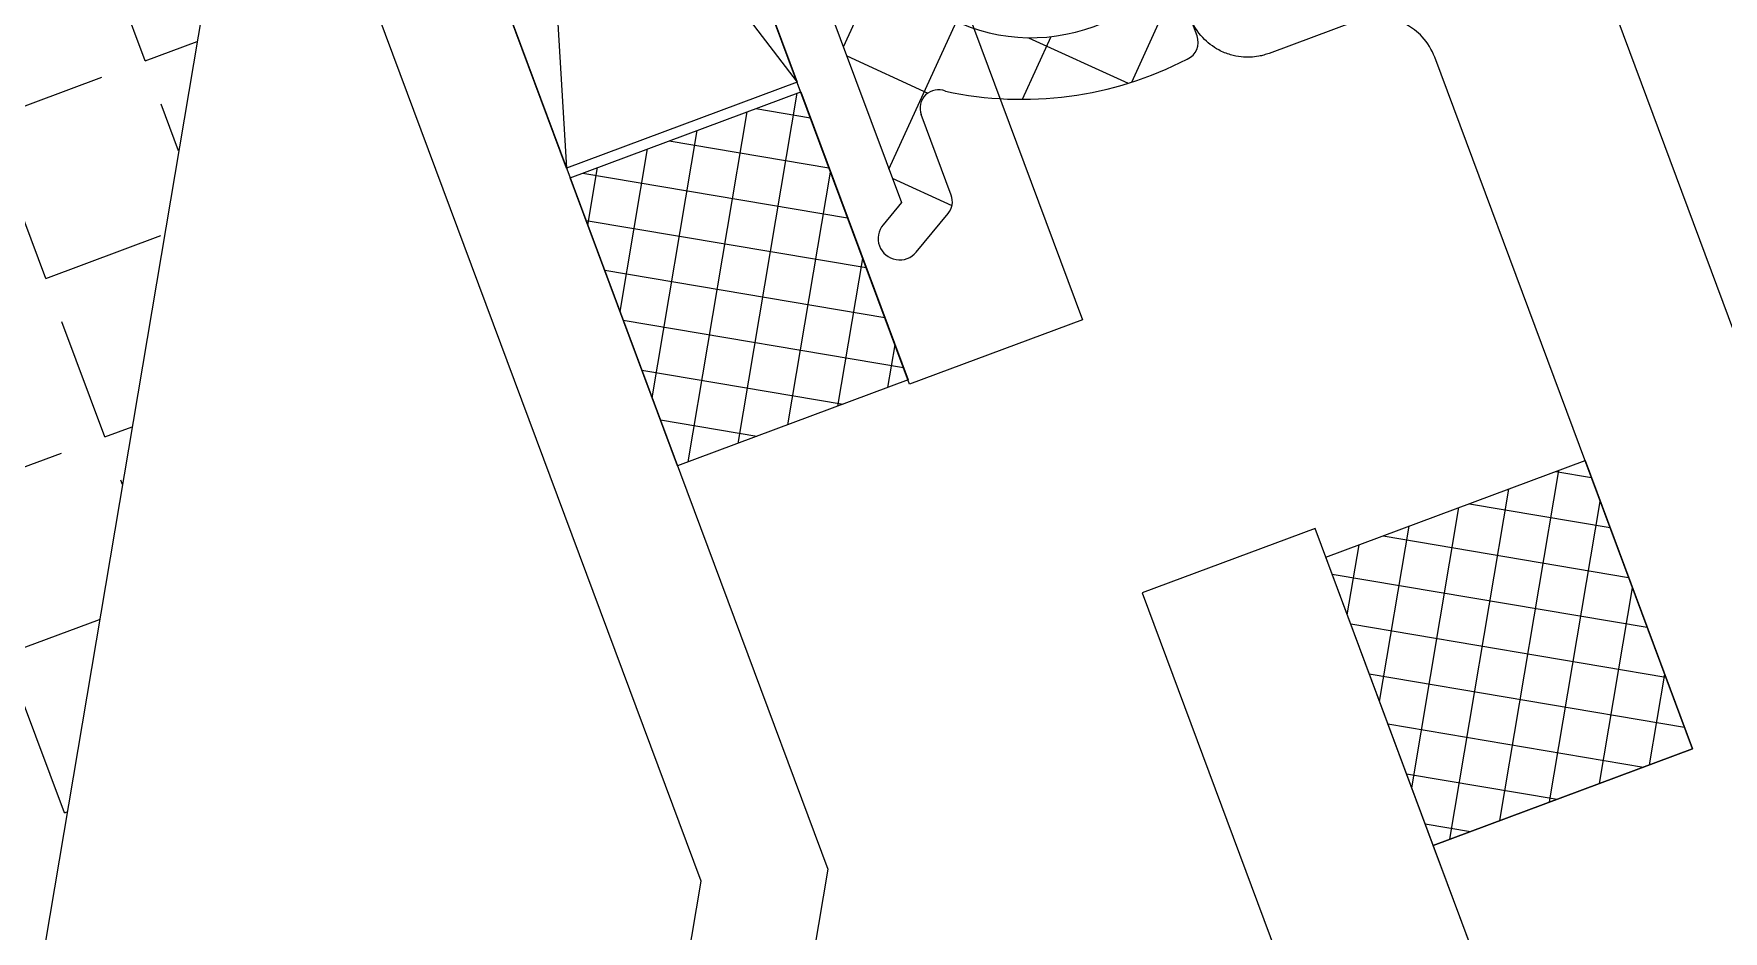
# Model space of a CAD drawing. Extents: x 12199666 to 24617114, y 1197707 to 2548648.
# Drawn here: x 12306270.29 to 12306297.77, y 1248561.95 to 1248576.54 of the extents above; entities that cross this region are included whole.
import ezdxf

# ---------------------------------------------------------------- set-up
doc = ezdxf.new("R2010")
doc.units = 0
doc.header["$LTSCALE"] = 10
doc.header["$MEASUREMENT"] = 0
doc.layers.add('TX-PLAN-T1-F11$0$_EDO-ALUMINIUM-SECTION', color=90, linetype='Continuous', lineweight=30)
doc.layers.add('TX-PLAN-T1-F11$0$bangong', color=5, linetype='Continuous', true_color=0x0000ff)
for name, color, linetype in [('TX-PLAN-T1-F11$0$F-Alum', 4, 'Continuous'), ('TX-PLAN-T1-F11$0$F-Misc', 1, 'Continuous'), ('TX-PLAN-T1-F11$0$F-seslants', 8, 'Continuous'), ('TX-PLAN-T1-F11$0$F-seslants @ 1', 8, 'Continuous'), ('TX-PLAN-T1-F11$0$F_MISC', 8, 'Continuous'), ('TX-PLAN-T1-F11$0$Hatch', 8, 'Continuous'), ('TX-PLAN-T1-F11$0$Hatch @ 1', 8, 'Continuous')]:
    doc.layers.add(name, color=color, linetype=linetype)

# ---------------------------------------------------------------- blocks, each defined once
blk = doc.blocks.new('*U179')
at = {"layer": 'TX-PLAN-T1-F11$0$F-Misc'}
blk.add_lwpolyline([(0, -13.08269417738672), (0, 0), (-4.000404960677965, 0), (-4.000404960677965, -13.08269417738672)], close=True, dxfattribs=at)
for points in [[(0, -13.08269417738672), (-4.000404960677965, 0)], [(-4.000404960677965, -13.08269417738672), (0, 0)]]:
    blk.add_lwpolyline(points, dxfattribs=at)
blk = doc.blocks.new('TX-PLAN-T1-F11$0$A$C32464EE7-flat-1')
at = {"layer": 'TX-PLAN-T1-F11$0$Hatch @ 1'}
h = blk.add_hatch(dxfattribs=at)
h.set_pattern_fill('ACET-2D-M_GASKET-PISA', color=256, angle=90.00000035864784, pattern_type=2)
h.set_pattern_definition([(135.0000003586609, (-33074.42495819622, -50979.00009373919), (-1.060660165140287, -1.060660178419356), []), (225.0000003586609, (-33074.42495819622, -50979.00009373919), (1.060660178419356, -1.060660165140287), [])])
edge = h.paths.add_edge_path(flags=16)
edge.add_ellipse((-5.814364437828772, -0.1526982617142494), major_axis=(2.938497932453175, 0.1320638024481014), ratio=0.9999999999974619, start_angle=174.9074162786117, end_angle=273.6116748166224)
edge.add_ellipse((-5.288592773904384, -3.02402579417685), major_axis=(0.215268790954724, 0.009674743945652153), ratio=0.9999999999974619, start_angle=191.6691560810621, end_angle=450.4611998806338)
edge.add_line((-5.299999982453301, -2.808841852805926), (-5.300000017618004, 2.808841786412813))
edge.add_ellipse((-5.285052182000072, 3.022841271544166), major_axis=(0.2143045808406933, 0.009631409811845645), ratio=0.9999999999974617, start_angle=263.4310962186842, end_angle=525.9299893315607)
edge.add_ellipse((-5.821926716271264, 0.1477729533362435), major_axis=(2.933092315928661, 0.1318208598677302), ratio=0.9999999999974619, start_angle=81.03890224260475, end_angle=180.7690450296591)
edge = h.paths.add_edge_path()
edge.add_ellipse((-2.405032284579647, 2.116825061595591), major_axis=(0.1997983215405839, 0.008979460486443713), ratio=0.999999999997462, start_angle=32.01326982101452, end_angle=87.42670939723575)
edge.add_line((-2.405032285823836, 2.316825061607233), (-2.843844733251899, 2.316825058856921))
edge.add_ellipse((-2.84384473200771, 2.116825058852555), major_axis=(0.1997983215405839, 0.008979460486443713), ratio=0.999999999997462, start_angle=87.42670939723575, end_angle=191.4629528656015)
edge.add_line((-3.037873231725825, 2.068317932637001), (-2.900000009525684, 1.516825058504764))
edge.add_line((-2.900000009525684, 1.516825058504764), (-4.300000009527139, 1.516825049744511))
edge.add_line((-4.300000009527139, 1.516825049744511), (-4.300000024239125, 3.86682504973578))
edge.add_ellipse((-4.600000024249312, 3.866825047844031), major_axis=(0.2996974823035998, 0.01346919072238961), ratio=0.999999999997462, start_angle=357.4267093985485, end_angle=443.7438931965723)
edge.add_ellipse((-5.468519646499772, -0.02465041458344785), major_axis=(4.279538702867304, 0.1923336911640951), ratio=0.9999999999974618, start_angle=75.46601426160551, end_angle=176.8725689707506)
edge.add_line((-9.752177806469263, 0.01678057148819789), (-9.75217777704529, -4.683174984376819))
edge.add_line((-9.75217777704529, -4.683174984376819), (-10.15802252451977, -4.91748956196534))
edge.add_ellipse((-9.983022522625106, -5.220598452207923), major_axis=(0.3496470626923838, 0.01571405584400054), ratio=0.9999999999974619, start_angle=117.4267093981726, end_angle=297.4267093987681)
edge.add_line((-9.80802252072317, -5.523707342414127), (-9.102177774329903, -5.116187682193413))
edge.add_ellipse((-9.252177775961172, -4.856380062017706), major_axis=(0.2996974823035998, 0.01346919072238961), ratio=0.999999999997462, start_angle=297.4267093981367, end_angle=357.4267093985485)
edge.add_line((-8.952177775958262, -4.856380060125957), (-8.952177784718515, -3.457024951938365))
edge.add_ellipse((-8.652177784730156, -3.457024950068444), major_axis=(0.2996974823035998, 0.01346919072238961), ratio=0.999999999997462, start_angle=44.496632948701176, end_angle=177.4267093985485, ccw=False)
edge.add_ellipse((-5.289379671390634, 1.682792868254182), major_axis=(5.840804722225587, 0.2625010800402379), ratio=0.9999999999974617, start_angle=234.7285353022807, end_angle=274.3686953126036)
edge.add_ellipse((-4.599999976111576, -3.821543632162502), major_axis=(0.2996974823035998, 0.01346919072238961), ratio=0.999999999997462, start_angle=270.7283247608581, end_angle=357.4267093985485)
edge.add_line((-4.299999976108666, -3.821543630278029), (-4.299999990747892, -1.483174950255489))
edge.add_line((-4.299999990747892, -1.483174950248213), (-2.899999990746437, -1.48317494148796))
edge.add_line((-2.899999990746437, -1.48317494148796), (-3.037873206041695, -2.034667817344598))
edge.add_ellipse((-2.843844705719675, -2.08317494115181), major_axis=(0.1997983215405839, 0.008979460486443713), ratio=0.999999999997462, start_angle=163.3904659291748, end_angle=267.4267093972358)
edge.add_line((-2.843844704460935, -2.283174941134348), (-2.405032257032872, -2.283174938384036))
edge.add_ellipse((-2.405032258291612, -2.083174938401498), major_axis=(0.1997983215405839, 0.008979460486443713), ratio=0.999999999997462, start_angle=267.4267093972357, end_angle=322.8401489727663)
edge.add_line((-2.240378349153616, -2.196705067472067), (-0.8706921818811679, -0.2102351890134742))
edge.add_ellipse((-1.200000000142609, 0.01682506914949045), major_axis=(0.3995966430738918, 0.01795892096561147), ratio=0.999999999997462, start_angle=322.8401489752102, end_angle=392.0132698220089)
edge.add_line((-0.8706921847260674, 0.243885331437923), (-2.240378376867739, 2.230355192747083))
edge = h.paths.add_edge_path(flags=16)
edge.add_line((-3.549999995440885, -0.7331749455552199), (-2.849999995443795, -0.7331749411750934))
edge.add_ellipse((-2.850000000144064, 0.01682505881763063), major_axis=(0.7492437057662757, 0.033672976809612), ratio=0.999999999997462, start_angle=267.4267093983088, end_angle=447.4267093983088)
edge.add_line((-2.850000004837057, 0.7668250588176306), (-3.550000004834146, 0.7668250544375041))
edge.add_ellipse((-3.55000000014843, 0.01682505443750415), major_axis=(0.7492437057662757, 0.033672976809612), ratio=0.999999999997462, start_angle=87.42670939830886, end_angle=267.4267093983088)
at = {"color": 8}
for p, q in [((-4.300000009519863, 1.516825049751787), (-4.300000024231849, 3.866825049743056)), ((-5.299999982446025, -2.808841852798651), (-5.300000017603452, 2.808841786427365)), ((-2.40503228581656, 2.316825061614509), (-2.843844733244623, 2.316825058864197)), ((-0.8706921847187914, 0.243885331445199), (-2.240378376860463, 2.230355192754359)), ((-3.03787323171855, 2.068317932644277), (-2.900000009518408, 1.516825058519316)), ((-2.900000009518408, 1.516825058519316), (-4.300000009519863, 1.516825049751787)), ((-2.850000004829781, 0.7668250588321825), (-3.55000000482687, 0.7668250544520561)), ((-9.752177806461987, 0.01678057149547385), (-9.752177777038014, -4.683174984362267)), ((-2.24037834914634, -2.196705067457515), (-0.8706921818811679, -0.2102351889989222)), ((-3.549999995433609, -0.7331749455479439), (-2.849999995436519, -0.7331749411678175)), ((-4.299999990740616, -1.483174950240937), (-2.899999990739161, -1.483174941473408)), ((-4.299999976108666, -3.821543630263477), (-4.299999990740616, -1.483174950240937)), ((-2.899999990739161, -1.483174941473408), (-3.037873206041695, -2.034667817330046)), ((-2.843844704453659, -2.283174941119796), (-2.405032257025596, -2.28317493837676)), ((-8.952177775950986, -4.856380060111405), (-8.952177784711239, -3.457024951931089)), ((-9.752177777038014, -4.683174984362267), (-10.15802252451249, -4.917489561950788)), ((-9.80802252072317, -5.523707342406851), (-9.102177774329903, -5.116187682186137))]:
    blk.add_line(p, q, dxfattribs=at)
for centre, major_axis, ratio, start_param, end_param in [((-5.468519646499772, -0.02465041458344785), (4.279538702867284, 0.1923336911640945), 0.9999999999974618, 1.317130422222013, 3.087008685000356), ((-4.600000024249312, 3.866825047829479), (0.2996974823035998, 0.01346919072238961), 0.9999999999974618, 6.238272913573633, 7.744791971898253), ((-5.821926716271264, 0.1477729533362435), (2.93309231592866, 0.1318208598677302), 0.9999999999974619, 1.414395666335269, 3.155015021453442), ((-5.285052181992796, 3.022841271544166), (0.2143045808406896, 0.009631409811845513), 0.9999999999974619, 4.597739981154023, 9.179209948814385), ((-2.84384473200771, 2.116825058845279), (0.1997983215405839, 0.008979460486443713), 0.9999999999974619, 1.525883933166031, 3.341658923095459), ((-2.405032284579647, 2.116825061588315), (0.1997983215405839, 0.008979460486443713), 0.9999999999974619, 0.558736962706039, 1.525883933166031), ((-3.55000000014843, 0.01682505443750415), (0.7492437057662754, 0.033672976809612), 0.9999999999974619, 1.52588393318476, 4.667476586774553), ((-2.850000000144064, 0.01682505881763063), (0.7492437057662754, 0.033672976809612), 0.9999999999974619, 4.667476586774553, 7.809069240364346), ((-1.200000000142609, 0.01682506914949045), (0.3995966430738918, 0.01795892096561147), 0.9999999999974619, 5.634623557246417, 6.84192226990298), ((-5.814364437828772, -0.1526982617142494), (2.938497932453175, 0.1320638024481014), 0.9999999999974619, 3.052710300218102, 4.775424597446113), ((-2.843844705719675, -2.083174941159086), (0.1997983215405839, 0.008979460486443713), 0.9999999999974619, 2.851701596831717, 4.667476586755825), ((-2.405032258291612, -2.08317493841605), (0.1997983215405839, 0.008979460486443713), 0.9999999999974619, 4.667476586755824, 5.634623557203762), ((-5.288592773904384, -3.02402579417685), (0.215268790954724, 0.009674743945652153), 0.9999999999974619, 3.345257848133446, 7.862031090401349), ((-8.652177784730156, -3.45702495007572), (0.2996974823035998, 0.01346919072238961), 0.9999999999974618, 0.776612751006228, 3.096680259983838), ((-5.289379671390634, 1.682792868246906), (5.840804722225587, 0.2625010800402379), 0.9999999999974619, 4.096785789408543, 4.788637097606064), ((-4.5999999761043, -3.821543632169778), (0.2996974823035998, 0.01346919072238961), 0.9999999999974618, 4.725100645485464, 6.238272913573633), ((-9.98302252261783, -5.220598452215199), (0.3496470626923838, 0.01571405584400054), 0.9999999999974619, 2.049482708780682, 5.191075362380868), ((-9.252177775953896, -4.856380062017706), (0.2996974823035998, 0.01346919072238961), 0.9999999999974618, 5.191075362369848, 6.238272913573633)]:
    blk.add_ellipse(centre, major_axis=major_axis, ratio=ratio, start_param=start_param, end_param=end_param, dxfattribs=at)
blk = doc.blocks.new('TX-PLAN-T1-F11$0$A$C31F16DB5')
at = {"layer": 'TX-PLAN-T1-F11$0$F-seslants @ 1'}
h = blk.add_hatch(dxfattribs=at)
h.set_pattern_fill('ACET-2D-M_STRUC_SEALANT-PISA', color=256, scale=1.000000000000004, angle=30.01600003405886, pattern_type=2)
h.set_pattern_definition([(3.863335168819207e-08, (-639.6096727416589, 2739.67113391936), (-5.057114171869159e-10, 0.7500000000000094), []), (90.00000003878283, (-639.6096727416589, 2739.67113391936), (-0.7500000000000033, -5.057132490549066e-10), [])])
h.paths.add_polyline_path([(-216.5158661687019, 320.2510827967226), (-220.4123519674613, 317.999994596571), (-222.9135610963422, 322.3294232995422), (-219.0170752973499, 324.580511499621)])
at = {"layer": 'TX-PLAN-T1-F11$0$F-Alum'}
blk.add_lwpolyline([(-235.7793069278559, 339.884136440468), (-227.4571039391885, 325.4789495957839), (-230.0547611694055, 323.978224132984), (-246.111949040016, 351.7721619853573)], dxfattribs=at)
at = {"layer": 'TX-PLAN-T1-F11$0$F-Alum', "flags": 128}
blk.add_lwpolyline([(-219.9411111696827, 337.1746395268592), (-218.7568519699125, 335.1247646103611), (-220.921566329358, 333.8741600609528), (-216.419400820203, 326.0812071782302)], dxfattribs=at)
for points in [[(-219.4118451575487, 316.2681829728854), (-220.412328797087, 317.9999544609045), (-216.5158429685252, 320.2510426389226), (-216.5158429685252, 320.2510426389226), (-216.5158429685252, 320.2510426389226), (-222.5187448059878, 330.6416715672267, 0.0001057757131870396), (-222.5189565046894, 330.6420378249486, 0.09869862797499705), (-222.7770782689768, 330.9357094374309, 0.0824963868053196), (-223.0665205497498, 331.0894835579847, 0.05218479353598054)], [(-223.8848723698611, 331.007315491358), (-225.1837009828741, 330.2569527630576, -0.02269948318714696), (-225.2642601308617, 330.2151676113599, -0.02181961171122355), (-225.3449641288462, 330.1820444495415, -0.03475223017432462), (-225.4785372432525, 330.1441615653339, -0.03657229244838192), (-225.6233259012661, 330.1246774020719, -0.04398758772255453), (-225.7988711960352, 330.1294647281202, -0.05218554561312044), (-226.0020534227806, 330.1747849042613, -0.08249689022131364), (-226.2914971915743, 330.3285604291768, -0.09869862795099073), (-226.5496181765775, 330.6222327265596, -0.0001050934537648444)]]:
    blk.add_lwpolyline(points, format="xyb", dxfattribs=at)
at = {"layer": 'TX-PLAN-T1-F11$0$F-Alum'}
blk.add_lwpolyline([(4.08566569055256, -76.58843204671302), (6.682793777741608, -75.08679104482599), (-223.1636822923756, 322.7623665966557), (-225.7608103795646, 321.2607255946959)], close=True, dxfattribs=at)
at = {"layer": 'TX-PLAN-T1-F11$0$F-seslants'}
blk.add_lwpolyline([(-216.5158661687019, 320.2510827967226), (-220.4123519674613, 317.999994596571), (-222.9135610963422, 322.3294232995422), (-219.0170752973499, 324.580511499621)], close=True, dxfattribs=at)
at = {"layer": 'TX-PLAN-T1-F11$0$Hatch'}
blk.add_line((-230.0547611694055, 323.978224132984), (-241.867901747275, 344.4259947952987), dxfattribs=at)
at = {"layer": 'TX-PLAN-T1-F11$0$F_MISC', "rotation": 30.01599997489868}
blk.add_blockref('TX-PLAN-T1-F11$0$A$C32464EE7-flat-1', (-224.5773894499725, 335.8042767784964, 2.56627158728151e-05), dxfattribs=at)
blk = doc.blocks.new('TX-PLAN-T1-F11$0$TY001')
at = {"layer": 'TX-PLAN-T1-F11$0$F-seslants @ 1'}
h = blk.add_hatch(dxfattribs=at)
h.set_pattern_fill('ACET-2D-M_STRUC_SEALANT-PISA', color=256, scale=1.000000000000004, angle=30.01600003405886, pattern_type=2)
h.set_pattern_definition([(3.863335168819207e-08, (-342.3435356756672, 2495.8248840913), (-5.057114171869159e-10, 0.7500000000000094), []), (90.0000000387828, (-342.3435356756672, 2495.8248840913), (-0.7500000000000033, -5.057132490549066e-10), [])])
h.paths.add_polyline_path([(80.31732801464386, 76.15471205221547), (76.85378509853035, 74.15374476851139), (74.35257596964948, 78.48317347148259), (77.81611888576299, 80.48414075511391)])
at = {"layer": 'TX-PLAN-T1-F11$0$Hatch'}
h = blk.add_hatch(dxfattribs=at)
h.set_pattern_fill('ANGLE', color=256, scale=10, angle=30.01599999725287)
h.set_pattern_definition([(30.0159999972559, (7246.221578325145, 83575.31519770106), (-1.375665006031407, 2.381185795182857), [2, -0.7500000000000001]), (120.0160000000013, (7246.221578325145, 83575.31519770106), (-2.381185795182858, -1.375665006031407), [1.999999999999999, -0.7499999999999996])])
h.paths.add_polyline_path([(60.00000032735988, 120.9771403750929), (67.99996101413853, 120.9771446270752), (68.00000002421439, 47.58085556495644), (48.19380796328187, 36.13969821600767), (16.62201892351732, 36.13970411113405), (16.62202052539214, 44.13970411113405), (46.04924303735606, 44.1397041111195), (60, 52.19937255952391)])
at = {"layer": 'TX-PLAN-T1-F11$0$F-Alum', "flags": 128}
blk.add_lwpolyline([(9.09255196643062, -11.85761746624485), (78.35422935755923, 28.15642345116066), (78.35422935755923, 67.55850777409796), (65.99552698526531, 88.95061007936602), (67.72729847277515, 89.95109372012666), (80.35422935755923, 68.09470547204546), (80.35422935755923, 27.00209521962097), (8.361264120787382, -14.58987259608693)], dxfattribs=at)
at = {"layer": 'TX-PLAN-T1-F11$0$F-seslants'}
blk.add_lwpolyline([(80.31732801464386, 76.15471205221547), (76.85378509853035, 74.15374476851139), (74.35257596964948, 78.48317347148259), (77.81611888576299, 80.48414075511391)], close=True, dxfattribs=at)
at = {"layer": 'TX-PLAN-T1-F11$0$Hatch'}
blk.add_line((80.35422935825773, 76.0908382172056), (68.54108878038824, 96.53860887952032), dxfattribs=at)
blk.add_lwpolyline([(60.00000032735988, 120.9771403750929), (67.99996101413853, 120.9771446270752), (68.00000002421439, 47.58085556495644), (48.19380796328187, 36.13969821600767), (16.62201892351732, 36.13970411113405), (16.62202052539214, 44.13970411113405), (46.04924303735606, 44.1397041111195), (60, 52.19937255952391), (60.00000032735988, 120.9771403750929)], dxfattribs=at)
blk.add_blockref('TX-PLAN-T1-F11$0$A$C31F16DB5', (310.408990527736, -247.8873859157757))
at = {"layer": 'TX-PLAN-T1-F11$0$F_MISC', "xscale": -1, "rotation": 210.0159999543231}
blk.add_blockref('*U179', (77.73344469536096, 80.62805391194706), dxfattribs=at)
blk = doc.blocks.new('TX-PLAN-T1-F11$0$A$C21521A5F')
at = {"rotation": 90}
blk.add_blockref('TX-PLAN-T1-F11$0$TY001', (388.7170751225203, 9260.219757124782, 0.0004146164392175001), dxfattribs=at)
blk = doc.blocks.new('TX-PLAN-T1-F11$0$标准层幕墙0118')
at = {"color": 3, "rotation": 270}
blk.add_blockref('TX-PLAN-T1-F11$0$A$C21521A5F', (4239.780242875684, -661.2834627595585, -0.0004146164392191649), dxfattribs=at)
blk = doc.blocks.new('TX-PLAN-T1-F11')
at = {"layer": 'TX-PLAN-T1-F11$0$bangong', "const_width": 100}
blk.add_lwpolyline([(12308620.76584129, 1247867.476890152), (12307993.00973681, 1247639.511779728), (12307945.48375932, 1247621.797375508), (12307689.07939193, 1248311.068225762), (12307684.4220081, 1248314.668303085), (12307626.95596957, 1248293.248930163), (12306513.91270086, 1247889.055279398), (12306466.38672336, 1247871.340875179), (12306209.98235598, 1248560.611725432), (12306205.32497215, 1248564.211802755), (12306147.85893361, 1248542.792429833), (12305034.8156649, 1248138.598779068), (12304987.2896874, 1248120.884374849), (12304730.88532002, 1248810.155225102), (12304726.2279362, 1248813.755302425), (12304668.76189766, 1248792.335929503), (12303555.71862895, 1248388.142278738)], dxfattribs=at)
at = {"layer": 'TX-PLAN-T1-F11$0$_EDO-ALUMINIUM-SECTION', "rotation": 350.4236156863823}
blk.add_blockref('TX-PLAN-T1-F11$0$标准层幕墙0118', (12293055.45042718, 1251790.443008234), dxfattribs=at)

msp = doc.modelspace()

# ---------------------------------------------------------------- block references
msp.add_blockref('TX-PLAN-T1-F11', (0, 0))

doc.saveas('drawing.dxf')
